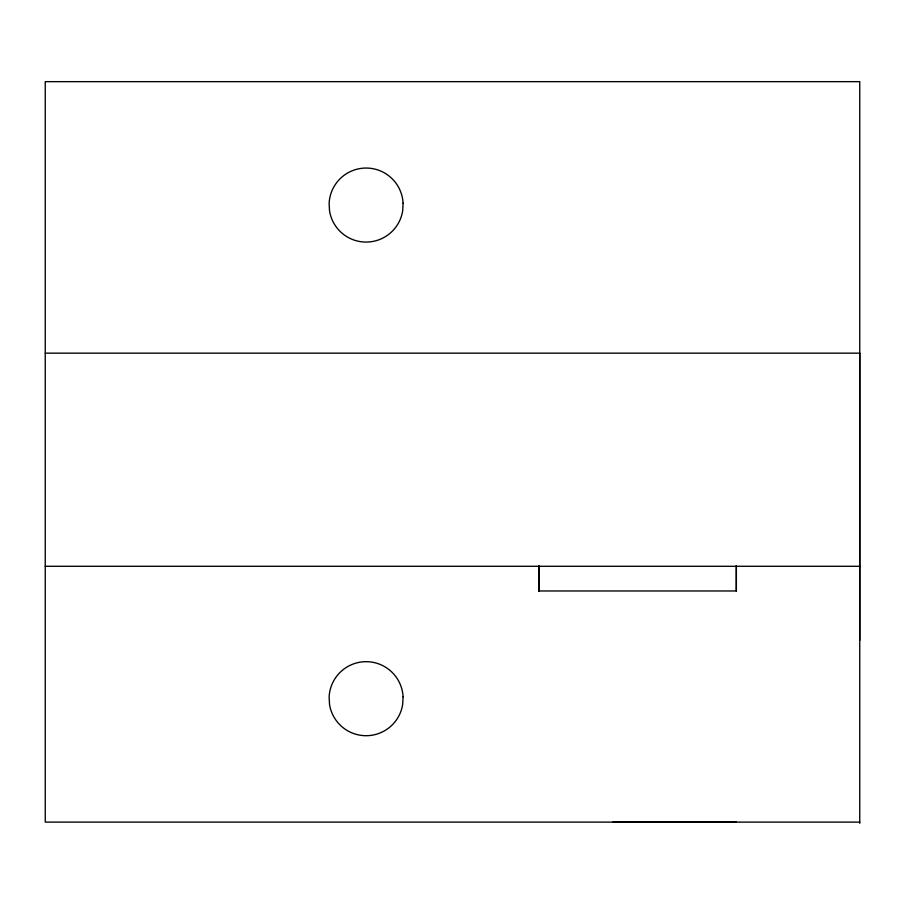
<?xml version="1.0" encoding="UTF-8"?>
<svg xmlns="http://www.w3.org/2000/svg" width="905" height="905" viewBox="0 0 905 905"><rect width="100%" height="100%" fill="white"/><g stroke="black" fill="none" stroke-linecap="round" stroke-linejoin="round"><path stroke-width="1.36" d="M538.882 565.636L538.882 590.965L538.882 566.281M736.342 591.146L736.342 565.817L736.342 590.965L538.599 590.965M859.75 640.412L859.75 353.278M45.25 353.154L859.75 353.154M45.25 566.292L859.75 566.292M859.75 822.113L45.25 822.113L45.25 81.654L859.75 81.654L859.75 823.346M612.923 822.113L736.342 822.113M403.087 203.195L402.702 210.673A37.026 37.026 0 0 1 329.51 210.673L329.137 203.195A37.026 37.026 0 0 1 366.106 168.047A37.026 37.026 0 0 1 403.087 203.195M403.087 696.827L402.702 704.305A37.026 37.026 0 0 1 329.51 704.305L329.137 696.827A37.026 37.026 0 0 1 366.106 661.679A37.026 37.026 0 0 1 403.087 696.827"/></g></svg>
